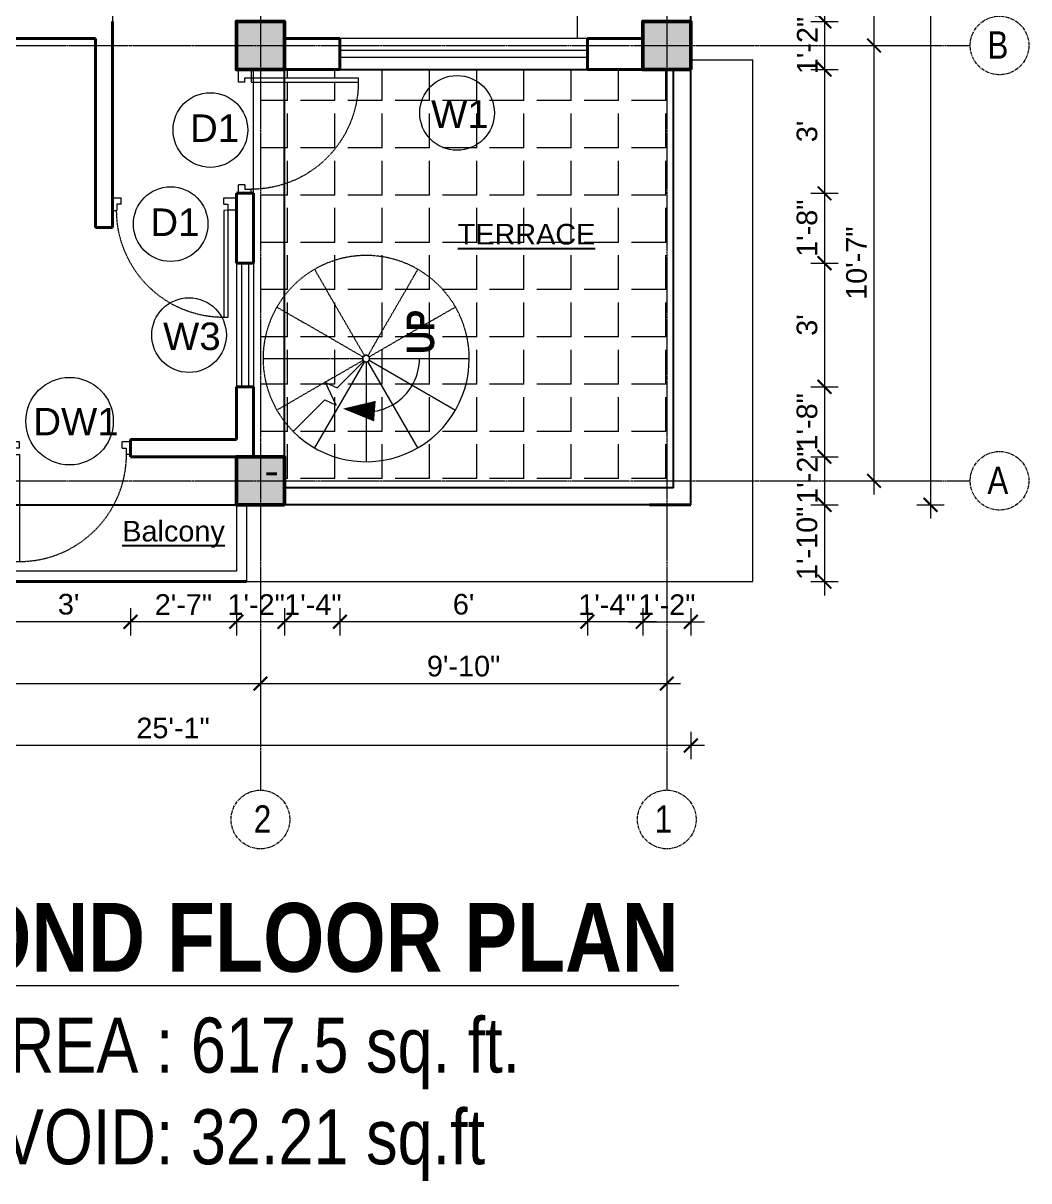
# Model space of a CAD drawing. Header units: inches. Extents: x 135267 to 147066, y -21506 to -19082.
# Drawn here: x 139563.3 to 139855.9, y -20005.5 to -19668.7 of the extents above; entities that cross this region are included whole.
import ezdxf

# ---------------------------------------------------------------- set-up
doc = ezdxf.new("R2010")
doc.units = ezdxf.units.IN
doc.header["$LTSCALE"] = 0.5
doc.header["$MEASUREMENT"] = 0
doc.header["$PDMODE"] = 66
doc.linetypes.add('CENTER', pattern=[2, 1.25, -0.25, 0.25, -0.25])
doc.linetypes.add('HIDDEN', pattern=[0.375, 0.25, -0.125])
for name, color, linetype, lineweight in [('Annotate-Lite.w', 177, 'Continuous', 9), ('Annotations-Bold.w', 177, 'Continuous', 13), ('C-COLUMN', 1, 'Continuous', 50), ('DIM 1-100', 4, 'Continuous', 13), ('Dim-100.w', 4, 'Continuous', 9), ('Door-Window.w', 4, 'Continuous', 15), ('F-FURNITURE', 30, 'Continuous', 13), ('HACTH', 253, 'Continuous', 9), ('PARAPET', 50, 'Continuous', 13), ('stair', 132, 'Continuous', 13), ('Staircase', 6, 'Continuous', 18), ('TEXT', 220, 'Continuous', 9), ('Text-100.w', 254, 'Continuous', 9), ('wall', 1, 'Continuous', 40), ('wall light', 6, 'Continuous', 25), ('window', 4, 'Continuous', 13)]:
    doc.layers.add(name, color=color, linetype=linetype, lineweight=lineweight)
doc.styles.add('ARAIL', font='ARIALN.TTF')
doc.styles.add('arial', font='arial.ttf')
doc.styles.add('arial.', font='arial.ttf')
doc.styles.add('gaurav', font='arial.ttf')
doc.styles.get("Standard").update_dxf_attribs({"font": 'arial.ttf'})
doc.dimstyles.new('1 by 96', dxfattribs={"dimtxt": 6, "dimasz": 4, "dimexe": 4, "dimexo": 4, "dimgap": 2, "dimtad": 1, "dimdec": 0, "dimzin": 0, "dimdsep": 46, "dimlunit": 4, "dimtxsty": 'Standard', "dimblk": 'ARCHTICK', "dimcen": 0, "dimdle": 4, "dimadec": 0, "dimazin": 0, "dimtfac": 1, "dimtdec": 0, "dimtix": 1, "dimtofl": 0, "dimtmove": 1, "dimatfit": 3, "dimldrblk": 'ARCHTICK', "dimfxl": 4, "dimfxlon": 1, "dimtolj": 1, "dimtzin": 0, "dimlwd": -1, "dimlwe": -1, "dimarcsym": 0})

# ---------------------------------------------------------------- blocks, each defined once
blk = doc.blocks.new('3-0')
at = {"ltscale": 3}
for p, q in [((11063.05, 10097.68), (11065.97, 10099.9)), ((11065.97, 10099.9), (11066.71, 10098.92)), ((11063.05, 10097.68), (11064.53, 10095.73)), ((11065.99, 10096.84), (11064.53, 10095.73)), ((11065.25, 10097.81), (11066.71, 10098.92)), ((11065.99, 10096.84), (11065.25, 10097.81)), ((11085.5, 10074.13), (11110.32, 10092.96)), ((11111.05, 10091.97), (11110.32, 10092.96)), ((11086.24, 10073.15), (11111.05, 10091.97)), ((11084.04, 10073.02), (11082.57, 10071.91)), ((11084.04, 10073.02), (11084.78, 10072.04)), ((11084.78, 10072.04), (11086.24, 10073.15)), ((11086.24, 10073.15), (11085.5, 10074.13)), ((11087.72, 10071.2), (11086.24, 10073.15)), ((11082.57, 10071.91), (11084.79, 10068.98)), ((11084.79, 10068.98), (11087.72, 10071.2))]:
    blk.add_line(p, q, dxfattribs=at)
at = {"layer": 'Door-Window.w', "color": 9, "linetype": 'HIDDEN', "lineweight": 18}
blk.add_arc((11085.5, 10074.13), 31.16, 37.1906, 127.1465, dxfattribs=at)
blk = doc.blocks.new('_ArchTick')
at = {"color": 0, "linetype": 'ByBlock', "const_width": 0.15}
blk.add_lwpolyline([(-0.5, -0.5), (0.5, 0.5)], dxfattribs=at)
blk = doc.blocks.new('*D697')
at = {"layer": 'Defpoints', "color": 0, "transparency": 16777216}
for p in [(139743.6, -19682.2), (139757.6, -19682.2), (139757.6, -19842.85)]:
    blk.add_point(p, dxfattribs=at)
at = {"layer": 'DIM 1-100', "color": 0, "transparency": 16777216}
for p, q in [((139743.6, -19838.85), (139743.6, -19846.85)), ((139757.6, -19838.85), (139757.6, -19846.85)), ((139739.6, -19842.85), (139761.6, -19842.85))]:
    blk.add_line(p, q, dxfattribs=at)
at = {"layer": 'DIM 1-100', "color": 0, "transparency": 16777216, "xscale": 4, "yscale": 4, "zscale": 4, "rotation": 180}
blk.add_blockref('_ArchTick', (139743.6, -19842.85), dxfattribs=at)
at = {"layer": 'DIM 1-100', "color": 0, "transparency": 16777216, "xscale": 4, "yscale": 4, "zscale": 4}
blk.add_blockref('_ArchTick', (139757.6, -19842.85), dxfattribs=at)
at = {"layer": 'DIM 1-100', "color": 0, "transparency": 16777216, "insert": (139750.6, -19837.89), "char_height": 6, "attachment_point": 5}
blk.add_mtext('\\A1;1\'-2"', dxfattribs=at)
blk = doc.blocks.new('*D698')
at = {"layer": 'Defpoints', "color": 0, "transparency": 16777216}
for p in [(139750.6, -19675.2), (139632.37, -19808.85), (139750.6, -19860.85)]:
    blk.add_point(p, dxfattribs=at)
at = {"layer": 'DIM 1-100', "color": 0, "transparency": 16777216}
for p, q in [((139632.37, -19856.85), (139632.37, -19864.85)), ((139750.6, -19856.85), (139750.6, -19864.85)), ((139628.37, -19860.85), (139754.6, -19860.85))]:
    blk.add_line(p, q, dxfattribs=at)
at = {"layer": 'DIM 1-100', "color": 0, "transparency": 16777216, "xscale": 4, "yscale": 4, "zscale": 4, "rotation": 180}
blk.add_blockref('_ArchTick', (139632.37, -19860.85), dxfattribs=at)
at = {"layer": 'DIM 1-100', "color": 0, "transparency": 16777216, "xscale": 4, "yscale": 4, "zscale": 4}
blk.add_blockref('_ArchTick', (139750.6, -19860.85), dxfattribs=at)
at = {"layer": 'DIM 1-100', "color": 0, "transparency": 16777216, "insert": (139691.49, -19855.79), "char_height": 6, "attachment_point": 5}
blk.add_mtext('\\A1;9\'-10"', dxfattribs=at)
blk = doc.blocks.new('*D699')
at = {"layer": 'Defpoints', "color": 0, "transparency": 16777216}
for p in [(139456.31, -19808.85), (139757.6, -19808.85), (139456.31, -19878.85)]:
    blk.add_point(p, dxfattribs=at)
at = {"layer": 'DIM 1-100', "color": 0, "transparency": 16777216}
for p, q in [((139456.31, -19874.85), (139456.31, -19882.85)), ((139757.6, -19874.85), (139757.6, -19882.85)), ((139761.6, -19878.85), (139452.31, -19878.85))]:
    blk.add_line(p, q, dxfattribs=at)
at = {"layer": 'DIM 1-100', "color": 0, "transparency": 16777216, "xscale": 4, "yscale": 4, "zscale": 4, "rotation": 180}
blk.add_blockref('_ArchTick', (139456.31, -19878.85), dxfattribs=at)
at = {"layer": 'DIM 1-100', "color": 0, "transparency": 16777216, "xscale": 4, "yscale": 4, "zscale": 4}
blk.add_blockref('_ArchTick', (139757.6, -19878.85), dxfattribs=at)
at = {"layer": 'DIM 1-100', "color": 0, "transparency": 16777216, "insert": (139606.96, -19873.79), "char_height": 6, "attachment_point": 5}
blk.add_mtext('\\A1;25\'-1"', dxfattribs=at)
blk = doc.blocks.new('*D791')
at = {"layer": 'Defpoints', "color": 0, "transparency": 16777216}
for p in [(139727.49, -19682.2), (139743.6, -19682.2), (139727.49, -19842.85)]:
    blk.add_point(p, dxfattribs=at)
at = {"layer": 'DIM 1-100', "color": 0, "transparency": 16777216}
for p, q in [((139727.49, -19838.85), (139727.49, -19846.85)), ((139743.6, -19838.85), (139743.6, -19846.85)), ((139747.6, -19842.85), (139723.49, -19842.85))]:
    blk.add_line(p, q, dxfattribs=at)
at = {"layer": 'DIM 1-100', "color": 0, "transparency": 16777216, "xscale": 4, "yscale": 4, "zscale": 4, "rotation": 180}
blk.add_blockref('_ArchTick', (139727.49, -19842.85), dxfattribs=at)
at = {"layer": 'DIM 1-100', "color": 0, "transparency": 16777216, "xscale": 4, "yscale": 4, "zscale": 4}
blk.add_blockref('_ArchTick', (139743.6, -19842.85), dxfattribs=at)
at = {"layer": 'DIM 1-100', "color": 0, "transparency": 16777216, "insert": (139733.2, -19837.84), "char_height": 6, "attachment_point": 5}
blk.add_mtext('\\A1;1\'-4"', dxfattribs=at)
blk = doc.blocks.new('*D792')
at = {"layer": 'Defpoints', "color": 0, "transparency": 16777216}
for p in [(139655.49, -19682.2), (139727.49, -19682.2), (139655.49, -19842.85)]:
    blk.add_point(p, dxfattribs=at)
at = {"layer": 'DIM 1-100', "color": 0, "transparency": 16777216}
for p, q in [((139655.49, -19838.85), (139655.49, -19846.85)), ((139727.49, -19838.85), (139727.49, -19846.85)), ((139731.49, -19842.85), (139651.49, -19842.85))]:
    blk.add_line(p, q, dxfattribs=at)
at = {"layer": 'DIM 1-100', "color": 0, "transparency": 16777216, "xscale": 4, "yscale": 4, "zscale": 4, "rotation": 180}
blk.add_blockref('_ArchTick', (139655.49, -19842.85), dxfattribs=at)
at = {"layer": 'DIM 1-100', "color": 0, "transparency": 16777216, "xscale": 4, "yscale": 4, "zscale": 4}
blk.add_blockref('_ArchTick', (139727.49, -19842.85), dxfattribs=at)
at = {"layer": 'DIM 1-100', "color": 0, "transparency": 16777216, "insert": (139691.49, -19837.79), "char_height": 6, "attachment_point": 5}
blk.add_mtext("\\A1;6'", dxfattribs=at)
blk = doc.blocks.new('*D793')
at = {"layer": 'Defpoints', "color": 0, "transparency": 16777216}
for p in [(139639.37, -19682.2), (139655.49, -19682.2), (139639.37, -19842.85)]:
    blk.add_point(p, dxfattribs=at)
at = {"layer": 'DIM 1-100', "color": 0, "transparency": 16777216}
for p, q in [((139639.37, -19838.85), (139639.37, -19846.85)), ((139655.49, -19838.85), (139655.49, -19846.85)), ((139659.49, -19842.85), (139635.37, -19842.85))]:
    blk.add_line(p, q, dxfattribs=at)
at = {"layer": 'DIM 1-100', "color": 0, "transparency": 16777216, "xscale": 4, "yscale": 4, "zscale": 4, "rotation": 180}
blk.add_blockref('_ArchTick', (139639.37, -19842.85), dxfattribs=at)
at = {"layer": 'DIM 1-100', "color": 0, "transparency": 16777216, "xscale": 4, "yscale": 4, "zscale": 4}
blk.add_blockref('_ArchTick', (139655.49, -19842.85), dxfattribs=at)
at = {"layer": 'DIM 1-100', "color": 0, "transparency": 16777216, "insert": (139647.64, -19837.84), "char_height": 6, "attachment_point": 5}
blk.add_mtext('\\A1;1\'-4"', dxfattribs=at)
blk = doc.blocks.new('*D794')
at = {"layer": 'Defpoints', "color": 0, "transparency": 16777216}
for p in [(139639.37, -19682.2), (139625.37, -19808.85), (139625.37, -19842.85)]:
    blk.add_point(p, dxfattribs=at)
at = {"layer": 'DIM 1-100', "color": 0, "transparency": 16777216}
for p, q in [((139625.37, -19838.85), (139625.37, -19846.85)), ((139639.37, -19838.85), (139639.37, -19846.85)), ((139643.37, -19842.85), (139621.37, -19842.85))]:
    blk.add_line(p, q, dxfattribs=at)
at = {"layer": 'DIM 1-100', "color": 0, "transparency": 16777216, "xscale": 4, "yscale": 4, "zscale": 4, "rotation": 180}
blk.add_blockref('_ArchTick', (139625.37, -19842.85), dxfattribs=at)
at = {"layer": 'DIM 1-100', "color": 0, "transparency": 16777216, "xscale": 4, "yscale": 4, "zscale": 4}
blk.add_blockref('_ArchTick', (139639.37, -19842.85), dxfattribs=at)
at = {"layer": 'DIM 1-100', "color": 0, "transparency": 16777216, "insert": (139631.14, -19837.84), "char_height": 6, "attachment_point": 5}
blk.add_mtext('\\A1;1\'-2"', dxfattribs=at)
blk = doc.blocks.new('*D795')
at = {"layer": 'Defpoints', "color": 0, "transparency": 16777216}
for p in [(139594.57, -19789.85), (139625.37, -19808.85), (139594.57, -19842.85)]:
    blk.add_point(p, dxfattribs=at)
at = {"layer": 'DIM 1-100', "color": 0, "transparency": 16777216}
for p, q in [((139594.57, -19838.85), (139594.57, -19846.85)), ((139625.37, -19838.85), (139625.37, -19846.85)), ((139629.37, -19842.85), (139590.57, -19842.85))]:
    blk.add_line(p, q, dxfattribs=at)
at = {"layer": 'DIM 1-100', "color": 0, "transparency": 16777216, "xscale": 4, "yscale": 4, "zscale": 4, "rotation": 180}
blk.add_blockref('_ArchTick', (139594.57, -19842.85), dxfattribs=at)
at = {"layer": 'DIM 1-100', "color": 0, "transparency": 16777216, "xscale": 4, "yscale": 4, "zscale": 4}
blk.add_blockref('_ArchTick', (139625.37, -19842.85), dxfattribs=at)
at = {"layer": 'DIM 1-100', "color": 0, "transparency": 16777216, "insert": (139609.97, -19837.84), "char_height": 6, "attachment_point": 5}
blk.add_mtext('\\A1;2\'-7"', dxfattribs=at)
blk = doc.blocks.new('*D796')
at = {"layer": 'Defpoints', "color": 0, "transparency": 16777216}
for p in [(139558.57, -19789.85), (139594.57, -19789.85), (139558.57, -19842.85)]:
    blk.add_point(p, dxfattribs=at)
at = {"layer": 'DIM 1-100', "color": 0, "transparency": 16777216}
for p, q in [((139558.57, -19838.85), (139558.57, -19846.85)), ((139594.57, -19838.85), (139594.57, -19846.85)), ((139598.57, -19842.85), (139554.57, -19842.85))]:
    blk.add_line(p, q, dxfattribs=at)
at = {"layer": 'DIM 1-100', "color": 0, "transparency": 16777216, "xscale": 4, "yscale": 4, "zscale": 4, "rotation": 180}
blk.add_blockref('_ArchTick', (139558.57, -19842.85), dxfattribs=at)
at = {"layer": 'DIM 1-100', "color": 0, "transparency": 16777216, "xscale": 4, "yscale": 4, "zscale": 4}
blk.add_blockref('_ArchTick', (139594.57, -19842.85), dxfattribs=at)
at = {"layer": 'DIM 1-100', "color": 0, "transparency": 16777216, "insert": (139576.57, -19837.79), "char_height": 6, "attachment_point": 5}
blk.add_mtext("\\A1;3'", dxfattribs=at)
blk = doc.blocks.new('*D799')
at = {"layer": 'Defpoints', "color": 0, "transparency": 16777216}
for p in [(139463.31, -19808.85), (139632.37, -19808.85), (139632.37, -19860.85)]:
    blk.add_point(p, dxfattribs=at)
at = {"layer": 'DIM 1-100', "color": 0, "transparency": 16777216}
for p, q in [((139463.31, -19856.85), (139463.31, -19864.85)), ((139632.37, -19856.85), (139632.37, -19864.85)), ((139459.31, -19860.85), (139636.37, -19860.85))]:
    blk.add_line(p, q, dxfattribs=at)
at = {"layer": 'DIM 1-100', "color": 0, "transparency": 16777216, "xscale": 4, "yscale": 4, "zscale": 4, "rotation": 180}
blk.add_blockref('_ArchTick', (139463.31, -19860.85), dxfattribs=at)
at = {"layer": 'DIM 1-100', "color": 0, "transparency": 16777216, "xscale": 4, "yscale": 4, "zscale": 4}
blk.add_blockref('_ArchTick', (139632.37, -19860.85), dxfattribs=at)
at = {"layer": 'DIM 1-100', "color": 0, "transparency": 16777216, "insert": (139547.84, -19855.84), "char_height": 6, "attachment_point": 5}
blk.add_mtext('\\A1;14\'-1"', dxfattribs=at)
blk = doc.blocks.new('*D803')
at = {"layer": 'Defpoints', "color": 0, "transparency": 16777216}
for p in [(139757.6, -19649.95), (139757.6, -19668.2), (139796.48, -19668.2)]:
    blk.add_point(p, dxfattribs=at)
at = {"layer": 'DIM 1-100', "color": 0, "transparency": 16777216}
for p, q in [((139796.48, -19645.95), (139796.48, -19672.2)), ((139792.48, -19649.95), (139800.48, -19649.95)), ((139792.48, -19668.2), (139800.48, -19668.2))]:
    blk.add_line(p, q, dxfattribs=at)
at = {"layer": 'DIM 1-100', "color": 0, "transparency": 16777216, "xscale": 4, "yscale": 4, "zscale": 4}
for p, rotation in [((139796.48, -19649.95), 90), ((139796.48, -19668.2), 270)]:
    blk.add_blockref('_ArchTick', p, dxfattribs=dict(at, rotation=rotation))
at = {"layer": 'DIM 1-100', "color": 0, "transparency": 16777216, "insert": (139791.42, -19659.08), "char_height": 6, "attachment_point": 5, "rotation": 90}
blk.add_mtext('\\A1;1\'-6"', dxfattribs=at)
blk = doc.blocks.new('*D804')
at = {"layer": 'Defpoints', "color": 0, "transparency": 16777216}
for p in [(139757.6, -19668.2), (139757.6, -19682.2), (139796.48, -19682.2)]:
    blk.add_point(p, dxfattribs=at)
at = {"layer": 'DIM 1-100', "color": 0, "transparency": 16777216}
for p, q in [((139796.48, -19664.2), (139796.48, -19686.2)), ((139792.48, -19668.2), (139800.48, -19668.2)), ((139792.48, -19682.2), (139800.48, -19682.2))]:
    blk.add_line(p, q, dxfattribs=at)
at = {"layer": 'DIM 1-100', "color": 0, "transparency": 16777216, "xscale": 4, "yscale": 4, "zscale": 4}
for p, rotation in [((139796.48, -19668.2), 90), ((139796.48, -19682.2), 270)]:
    blk.add_blockref('_ArchTick', p, dxfattribs=dict(at, rotation=rotation))
at = {"layer": 'DIM 1-100', "color": 0, "transparency": 16777216, "insert": (139791.47, -19675.2), "char_height": 6, "attachment_point": 5, "rotation": 90}
blk.add_mtext('\\A1;1\'-2"', dxfattribs=at)
blk = doc.blocks.new('*D805')
at = {"layer": 'Defpoints', "color": 0, "transparency": 16777216}
for p in [(139757.6, -19682.2), (139630.37, -19718.2), (139796.48, -19718.2)]:
    blk.add_point(p, dxfattribs=at)
at = {"layer": 'DIM 1-100', "color": 0, "transparency": 16777216}
for p, q in [((139796.48, -19678.2), (139796.48, -19722.2)), ((139792.48, -19682.2), (139800.48, -19682.2)), ((139792.48, -19718.2), (139800.48, -19718.2))]:
    blk.add_line(p, q, dxfattribs=at)
at = {"layer": 'DIM 1-100', "color": 0, "transparency": 16777216, "xscale": 4, "yscale": 4, "zscale": 4}
for p, rotation in [((139796.48, -19682.2), 90), ((139796.48, -19718.2), 270)]:
    blk.add_blockref('_ArchTick', p, dxfattribs=dict(at, rotation=rotation))
at = {"layer": 'DIM 1-100', "color": 0, "transparency": 16777216, "insert": (139791.42, -19700.2), "char_height": 6, "attachment_point": 5, "rotation": 90}
blk.add_mtext("\\A1;3'", dxfattribs=at)
blk = doc.blocks.new('*D806')
at = {"layer": 'Defpoints', "color": 0, "transparency": 16777216}
for p in [(139630.37, -19718.2), (139630.37, -19738.53), (139796.48, -19738.53)]:
    blk.add_point(p, dxfattribs=at)
at = {"layer": 'DIM 1-100', "color": 0, "transparency": 16777216}
for p, q in [((139796.48, -19714.2), (139796.48, -19742.53)), ((139792.48, -19718.2), (139800.48, -19718.2)), ((139792.48, -19738.53), (139800.48, -19738.53))]:
    blk.add_line(p, q, dxfattribs=at)
at = {"layer": 'DIM 1-100', "color": 0, "transparency": 16777216, "xscale": 4, "yscale": 4, "zscale": 4}
for p, rotation in [((139796.48, -19718.2), 90), ((139796.48, -19738.53), 270)]:
    blk.add_blockref('_ArchTick', p, dxfattribs=dict(at, rotation=rotation))
at = {"layer": 'DIM 1-100', "color": 0, "transparency": 16777216, "insert": (139791.42, -19728.37), "char_height": 6, "attachment_point": 5, "rotation": 90}
blk.add_mtext('\\A1;1\'-8"', dxfattribs=at)
blk = doc.blocks.new('*D814')
at = {"layer": 'Defpoints', "color": 0, "transparency": 16777216}
for p in [(139630.37, -19738.53), (139630.37, -19774.53), (139796.48, -19774.53)]:
    blk.add_point(p, dxfattribs=at)
at = {"layer": 'DIM 1-100', "color": 0, "transparency": 16777216}
for p, q in [((139796.48, -19734.53), (139796.48, -19778.53)), ((139792.48, -19738.53), (139800.48, -19738.53)), ((139792.48, -19774.53), (139800.48, -19774.53))]:
    blk.add_line(p, q, dxfattribs=at)
at = {"layer": 'DIM 1-100', "color": 0, "transparency": 16777216, "xscale": 4, "yscale": 4, "zscale": 4}
for p, rotation in [((139796.48, -19738.53), 90), ((139796.48, -19774.53), 270)]:
    blk.add_blockref('_ArchTick', p, dxfattribs=dict(at, rotation=rotation))
at = {"layer": 'DIM 1-100', "color": 0, "transparency": 16777216, "insert": (139791.42, -19756.53), "char_height": 6, "attachment_point": 5, "rotation": 90}
blk.add_mtext("\\A1;3'", dxfattribs=at)
blk = doc.blocks.new('*D815')
at = {"layer": 'Defpoints', "color": 0, "transparency": 16777216}
for p in [(139630.37, -19774.53), (139630.37, -19794.85), (139796.48, -19794.85)]:
    blk.add_point(p, dxfattribs=at)
at = {"layer": 'DIM 1-100', "color": 0, "transparency": 16777216}
for p, q in [((139796.48, -19770.53), (139796.48, -19798.85)), ((139792.48, -19774.53), (139800.48, -19774.53)), ((139792.48, -19794.85), (139800.48, -19794.85))]:
    blk.add_line(p, q, dxfattribs=at)
at = {"layer": 'DIM 1-100', "color": 0, "transparency": 16777216, "xscale": 4, "yscale": 4, "zscale": 4}
for p, rotation in [((139796.48, -19774.53), 90), ((139796.48, -19794.85), 270)]:
    blk.add_blockref('_ArchTick', p, dxfattribs=dict(at, rotation=rotation))
at = {"layer": 'DIM 1-100', "color": 0, "transparency": 16777216, "insert": (139791.42, -19784.69), "char_height": 6, "attachment_point": 5, "rotation": 90}
blk.add_mtext('\\A1;1\'-8"', dxfattribs=at)
blk = doc.blocks.new('*D816')
at = {"layer": 'Defpoints', "color": 0, "transparency": 16777216}
for p in [(139630.37, -19794.85), (139639.37, -19808.85), (139796.48, -19808.85)]:
    blk.add_point(p, dxfattribs=at)
at = {"layer": 'DIM 1-100', "color": 0, "transparency": 16777216}
for p, q in [((139796.48, -19790.85), (139796.48, -19812.85)), ((139792.48, -19794.85), (139800.48, -19794.85)), ((139792.48, -19808.85), (139800.48, -19808.85))]:
    blk.add_line(p, q, dxfattribs=at)
at = {"layer": 'DIM 1-100', "color": 0, "transparency": 16777216, "xscale": 4, "yscale": 4, "zscale": 4}
for p, rotation in [((139796.48, -19794.85), 90), ((139796.48, -19808.85), 270)]:
    blk.add_blockref('_ArchTick', p, dxfattribs=dict(at, rotation=rotation))
at = {"layer": 'DIM 1-100', "color": 0, "transparency": 16777216, "insert": (139791.47, -19800.2), "char_height": 6, "attachment_point": 5, "rotation": 90}
blk.add_mtext('\\A1;1\'-2"', dxfattribs=at)
blk = doc.blocks.new('*D817')
at = {"layer": 'Defpoints', "color": 0, "transparency": 16777216}
for p in [(139639.37, -19808.85), (139628.37, -19831.18), (139796.48, -19831.18)]:
    blk.add_point(p, dxfattribs=at)
at = {"layer": 'DIM 1-100', "color": 0, "transparency": 16777216}
for p, q in [((139796.48, -19804.85), (139796.48, -19835.18)), ((139792.48, -19808.85), (139800.48, -19808.85)), ((139792.48, -19831.18), (139800.48, -19831.18))]:
    blk.add_line(p, q, dxfattribs=at)
at = {"layer": 'DIM 1-100', "color": 0, "transparency": 16777216, "xscale": 4, "yscale": 4, "zscale": 4}
for p, rotation in [((139796.48, -19808.85), 90), ((139796.48, -19831.18), 270)]:
    blk.add_blockref('_ArchTick', p, dxfattribs=dict(at, rotation=rotation))
at = {"layer": 'DIM 1-100', "color": 0, "transparency": 16777216, "insert": (139791.42, -19820.02), "char_height": 6, "attachment_point": 5, "rotation": 90}
blk.add_mtext('\\A1;1\'-10"', dxfattribs=at)
blk = doc.blocks.new('*D807')
at = {"layer": 'Defpoints', "color": 0, "transparency": 16777216}
for p in [(139757.6, -19557.7), (139757.6, -19675.2), (139810.89, -19675.2)]:
    blk.add_point(p, dxfattribs=at)
at = {"layer": 'DIM 1-100', "color": 0, "transparency": 16777216}
for p, q in [((139810.89, -19553.7), (139810.89, -19679.2)), ((139806.89, -19557.7), (139814.89, -19557.7)), ((139806.89, -19675.2), (139814.89, -19675.2))]:
    blk.add_line(p, q, dxfattribs=at)
at = {"layer": 'DIM 1-100', "color": 0, "transparency": 16777216, "xscale": 4, "yscale": 4, "zscale": 4}
for p, rotation in [((139810.89, -19557.7), 90), ((139810.89, -19675.2), 270)]:
    blk.add_blockref('_ArchTick', p, dxfattribs=dict(at, rotation=rotation))
at = {"layer": 'DIM 1-100', "color": 0, "transparency": 16777216, "insert": (139805.82, -19616.45), "char_height": 6, "attachment_point": 5, "rotation": 90}
blk.add_mtext('\\A1;9\'-10"', dxfattribs=at)
blk = doc.blocks.new('*D808')
at = {"layer": 'Defpoints', "color": 0, "transparency": 16777216}
for p in [(139757.6, -19675.2), (139639.37, -19801.85), (139810.89, -19801.85)]:
    blk.add_point(p, dxfattribs=at)
at = {"layer": 'DIM 1-100', "color": 0, "transparency": 16777216}
for p, q in [((139810.89, -19671.2), (139810.89, -19805.85)), ((139806.89, -19675.2), (139814.89, -19675.2)), ((139806.89, -19801.85), (139814.89, -19801.85))]:
    blk.add_line(p, q, dxfattribs=at)
at = {"layer": 'DIM 1-100', "color": 0, "transparency": 16777216, "xscale": 4, "yscale": 4, "zscale": 4}
for p, rotation in [((139810.89, -19675.2), 90), ((139810.89, -19801.85), 270)]:
    blk.add_blockref('_ArchTick', p, dxfattribs=dict(at, rotation=rotation))
at = {"layer": 'DIM 1-100', "color": 0, "transparency": 16777216, "insert": (139805.82, -19738.53), "char_height": 6, "attachment_point": 5, "rotation": 90}
blk.add_mtext('\\A1;10\'-7"', dxfattribs=at)
blk = doc.blocks.new('*D700')
at = {"layer": 'Defpoints', "color": 0, "transparency": 16777216}
for p in [(139757.6, -19416.75), (139639.37, -19808.85), (139827.32, -19808.85)]:
    blk.add_point(p, dxfattribs=at)
at = {"layer": 'DIM 1-100', "color": 0, "transparency": 16777216}
for p, q in [((139827.32, -19412.75), (139827.32, -19812.85)), ((139823.32, -19416.75), (139831.32, -19416.75)), ((139823.32, -19808.85), (139831.32, -19808.85))]:
    blk.add_line(p, q, dxfattribs=at)
at = {"layer": 'DIM 1-100', "color": 0, "transparency": 16777216, "xscale": 4, "yscale": 4, "zscale": 4}
for p, rotation in [((139827.32, -19416.75), 90), ((139827.32, -19808.85), 270)]:
    blk.add_blockref('_ArchTick', p, dxfattribs=dict(at, rotation=rotation))
at = {"layer": 'DIM 1-100', "color": 0, "transparency": 16777216, "insert": (139822.26, -19612.8), "char_height": 6, "attachment_point": 5, "rotation": 90}
blk.add_mtext('\\A1;32\'-8"', dxfattribs=at)

msp = doc.modelspace()

# ---------------------------------------------------------------- hatches: boundary and pattern name
at = {"layer": 'C-COLUMN'}
h = msp.add_hatch(color=256, dxfattribs=at)
h.dxf.hatch_style = 1
h.paths.add_polyline_path([(139625.37, -19668.2), (139625.37, -19682.2), (139639.37, -19682.2), (139639.37, -19668.2)])
h = msp.add_hatch(color=256, dxfattribs=at)
h.dxf.hatch_style = 1
h.paths.add_polyline_path([(139743.6, -19668.2), (139743.6, -19682.2), (139757.6, -19682.2), (139757.6, -19668.2)])
h = msp.add_hatch(color=256, dxfattribs=at)
h.dxf.hatch_style = 1
h.paths.add_polyline_path([(139625.37, -19794.85), (139625.37, -19808.85), (139639.37, -19808.85), (139639.37, -19794.85)])
at = {"layer": 'HACTH'}
h = msp.add_hatch(dxfattribs=at)
h.set_pattern_fill('ANGLE', color=256, scale=50, angle=90)
h.set_pattern_definition([(90, (120032.792, -165207.48), (-13.75, 8e-16), [10, -3.75]), (180, (120032.792, -165207.48), (-2e-15, -13.75), [10, -3.75])])
h.paths.add_polyline_path([(139632.37, -19794.85), (139639.37, -19794.85), (139639.37, -19801.85), (139750.6, -19801.85), (139750.6, -19682.2), (139743.6, -19682.2), (139727.49, -19682.2), (139655.49, -19682.2), (139639.37, -19682.2), (139632.37, -19682.2), (139632.37, -19684.65), (139660.82, -19684.65), (139660.84, -19685.88, -0.389136), (139632.37, -19716.92)])
h.paths.add_polyline_path([(139660.84, -19685.88), (139632.37, -19685.88), (139632.37, -19716.92, 0.389136)], flags=17)
h.paths.add_polyline_path([(139688.39, -19735.87), (139731.44, -19735.87), (139731.44, -19723.5), (139688.39, -19723.5)], flags=24)

# ---------------------------------------------------------------- linework, layer by layer
at = {"layer": 'Annotate-Lite.w', "ltscale": 0.005}
for centre, radius in [((139689.58, -19694.81), 10.86), ((139617.81, -19699.79), 10.86), ((139606.26, -19727.17), 10.86), ((139611.6, -19759.46), 10.86), ((139576.85, -19784.5), 12.73)]:
    msp.add_circle(centre, radius, dxfattribs=at)
at = {"layer": 'Annotations-Bold.w', "linetype": 'CENTER', "ltscale": 0.3}
for p, q in [((139632.37, -19331.63), (139632.37, -19891.85)), ((139750.6, -19331.63), (139750.6, -19891.85)), ((139392.12, -19675.2), (139838.88, -19675.2)), ((139392.12, -19801.85), (139838.88, -19801.85))]:
    msp.add_line(p, q, dxfattribs=at)
at = {"layer": 'Annotations-Bold.w', "linetype": 'CENTER', "ltscale": 1.5}
for centre in [(139847.41, -19675.2), (139847.41, -19801.85), (139632.37, -19900.38), (139750.6, -19900.38)]:
    msp.add_circle(centre, 8.53, dxfattribs=at)
at = {"layer": 'C-COLUMN'}
for points in [[(139639.37, -19682.2), (139639.37, -19668.2), (139625.37, -19668.2), (139625.37, -19682.2)], [(139757.6, -19682.2), (139757.6, -19668.2), (139743.6, -19668.2), (139743.6, -19682.2)], [(139639.37, -19808.85), (139639.37, -19794.85), (139625.37, -19794.85), (139625.37, -19808.85)]]:
    msp.add_lwpolyline(points, close=True, dxfattribs=at)
at = {"layer": 'Defpoints'}
msp.add_lwpolyline([(139757.6, -19682.2), (139757.6, -19416.75), (139514.84, -19407.17), (139501.4, -19496.16), (139493.17, -19550.7), (139454.19, -19808.85), (139639.37, -19808.85), (139639.37, -19682.2), (139757.6, -19682.2)], dxfattribs=at)
at = {"layer": 'DIM 1-100', "linetype": 'Continuous', "ltscale": 0.005}
msp.add_lwpolyline([(139641.92, -19787.51), (139651.12, -19778.31), (139654.44, -19779.85), (139651.35, -19773.23), (139654.66, -19774.77), (139662.43, -19767)], dxfattribs=at)
at = {"layer": 'Dim-100.w', "linetype": 'Continuous', "ltscale": 0.005}
msp.add_arc((139663.14, -19766.29), 1, 225, 210, dxfattribs=at)
at = {"layer": 'F-FURNITURE'}
msp.add_line((139724.6, -19673.2), (139724.6, -19564.7), dxfattribs=at)
at = {"layer": 'HACTH'}
msp.add_line((139630.37, -19718.2), (139630.37, -19682.2), dxfattribs=at)
at = {"layer": 'PARAPET', "ltscale": 100}
for p, q in [((139757.6, -19679.38), (139775.6, -19679.38)), ((139775.6, -19831.18), (139775.6, -19679.38)), ((139625.37, -19808.85), (139625.37, -19828.18)), ((139628.37, -19808.85), (139628.37, -19831.18)), ((139625.37, -19828.18), (139558.57, -19828.18)), ((139628.37, -19831.18), (139555.57, -19831.18)), ((139628.37, -19831.18), (139775.6, -19831.18))]:
    msp.add_line(p, q, dxfattribs=at)
at = {"layer": 'stair', "linetype": 'ByBlock'}
msp.add_line((139589.37, -19564.7), (139589.37, -19673.2), dxfattribs=at)
at = {"layer": 'Staircase', "linetype": 'Continuous', "ltscale": 0.005}
for p, q in [((139664, -19766.79), (139689.12, -19781.29)), ((139664.14, -19766.29), (139693.14, -19766.29)), ((139662.64, -19767.16), (139648.14, -19792.27)), ((139663.14, -19767.29), (139663.14, -19796.29)), ((139678.14, -19792.27), (139663.64, -19767.16))]:
    msp.add_line(p, q, dxfattribs=at)
msp.add_lwpolyline([(139665.68, -19781.58, 6, 0, 0), (139656.35, -19780.86, 0, 0, 0)], format="xyseb", dxfattribs=at)
msp.add_circle((139663.14, -19766.29), 1, dxfattribs=at)
for radius, start in [(30, 225), (15.5, 251.7269)]:
    msp.add_arc((139663.14, -19766.29), radius, start, 0, dxfattribs=at)
at = {"layer": 'wall'}
for p, q in [((139589.37, -19668.2), (139589.37, -19673.2)), ((139584.37, -19673.2), (139484.53, -19673.2)), ((139584.37, -19673.2), (139584.37, -19728.13)), ((139589.37, -19673.2), (139589.37, -19728.13)), ((139639.37, -19673.2), (139655.49, -19673.2)), ((139655.49, -19682.2), (139655.49, -19673.2)), ((139727.49, -19673.2), (139743.6, -19673.2)), ((139727.49, -19682.2), (139727.49, -19673.2)), ((139639.37, -19682.2), (139655.49, -19682.2)), ((139727.49, -19682.2), (139743.6, -19682.2)), ((139625.37, -19718.2), (139625.37, -19738.53)), ((139625.37, -19718.2), (139630.37, -19718.2)), ((139630.37, -19718.2), (139630.37, -19738.53)), ((139589.37, -19728.13), (139584.37, -19728.13)), ((139630.37, -19738.53), (139625.37, -19738.53)), ((139625.37, -19774.53), (139625.37, -19789.85)), ((139630.37, -19774.53), (139625.37, -19774.53)), ((139630.37, -19774.53), (139630.37, -19794.85)), ((139625.37, -19789.85), (139594.57, -19789.85)), ((139594.57, -19789.85), (139594.57, -19794.85)), ((139625.37, -19794.85), (139594.57, -19794.85)), ((139637.13, -19799.85), (139634.13, -19799.85)), ((139745.6, -19808.85), (139757.6, -19808.85)), ((139628.37, -19831.18), (139558.57, -19831.18))]:
    msp.add_line(p, q, dxfattribs=at)
at = {"layer": 'wall light'}
for p, q in [((139757.6, -19808.85), (139757.6, -19675.2)), ((139752.6, -19803.85), (139752.6, -19682.2)), ((139752.6, -19803.85), (139639.37, -19803.85)), ((139757.6, -19808.85), (139639.37, -19808.85))]:
    msp.add_line(p, q, dxfattribs=at)
at = {"layer": 'wall light', "linetype": 'HIDDEN', "lineweight": 9}
for p, q in [((139662.64, -19765.43), (139648.14, -19740.31)), ((139678.14, -19740.31), (139663.64, -19765.43)), ((139637.16, -19751.29), (139662.27, -19765.79)), ((139689.12, -19751.29), (139664, -19765.79)), ((139633.14, -19766.29), (139662.14, -19766.29)), ((139662.27, -19766.79), (139637.16, -19781.29))]:
    msp.add_line(p, q, dxfattribs=at)
msp.add_arc((139663.14, -19766.29), 30, 0, 225, dxfattribs=at)
at = {"layer": 'window'}
for p, q in [((139727.49, -19673.2), (139655.49, -19673.2)), ((139655.49, -19676.58), (139727.49, -19676.58)), ((139655.49, -19678.58), (139727.49, -19678.58)), ((139655.49, -19682.2), (139727.49, -19682.2)), ((139625.37, -19738.53), (139625.37, -19774.53)), ((139626.87, -19738.53), (139626.87, -19774.53)), ((139628.87, -19738.53), (139628.87, -19774.53)), ((139630.37, -19738.53), (139630.37, -19774.53))]:
    msp.add_line(p, q, dxfattribs=at)

# ---------------------------------------------------------------- block references
at = {"layer": 'Door-Window.w', "linetype": 'ByBlock', "yscale": 0.9997912369827213, "zscale": 0.9997912369827213}
for p, xscale, rotation in [((124712.28, -18361.64), -0.9997912369827213, 217.1905952115098), ((140945.93, -4805.75), -0.9997912369827213, 127.1905952115098), ((138238.01, -4876.76), 0.9997912369827213, 232.8094047884902)]:
    msp.add_blockref('3-0', p, dxfattribs=dict(at, xscale=xscale, rotation=rotation))

# ---------------------------------------------------------------- texts
at = {"layer": 'Annotate-Lite.w', "ltscale": 0.005, "char_height": 8, "attachment_point": 1, "style": 'gaurav'}
for s, insert in [('W1', (139682.03, -19691.16)), ('D1', (139611.9, -19695.24)), ('D1', (139600.35, -19722.61)), ('W3', (139604.05, -19755.81)), ('DW1', (139566.3, -19780.63))]:
    msp.add_mtext_dynamic_manual_height_columns(s, width=8, gutter_width=100, heights=[0], dxfattribs=dict(at, insert=insert))
at = {"layer": 'Annotations-Bold.w', "linetype": 'CENTER', "ltscale": 1.5, "char_height": 8, "attachment_point": 1, "style": 'ARAIL'}
for s, insert in [('B', (139843.87, -19671.07)), ('A', (139843.87, -19797.72)), ('2', (139630.43, -19896.25)), ('1', (139747.07, -19896.25))]:
    msp.add_mtext_dynamic_manual_height_columns(s, width=6.5393, gutter_width=100, heights=[0], dxfattribs=dict(at, insert=insert))
at = {"layer": 'TEXT', "lineweight": -2, "char_height": 6, "width": 127.5059, "attachment_point": 5, "style": 'arial.'}
for s, insert in [('{\\LTERRACE}', (139709.79, -19730.14)), ('{\\LBalcony}', (139607.1, -19817.4))]:
    msp.add_mtext(s, dxfattribs=dict(at, insert=insert))
at = {"layer": 'Text-100.w', "insert": (139683.04, -19758.52), "char_height": 8, "attachment_point": 8, "rotation": 90, "style": 'arial'}
msp.add_mtext_dynamic_manual_height_columns('{\\fArial Narrow|b1|i0|c0|p34;UP}', width=92.146, gutter_width=0.318, heights=[0], dxfattribs=at)
at = {"layer": 'Text-100.w', "insert": (139627.45, -19924.67), "char_height": 20, "width": 569.1024, "attachment_point": 2, "style": 'arial'}
msp.add_mtext('\\A1;{\\fArial Narrow|b1|i0|c0|p34;\\LSECOND FLOOR PLAN\\P\\fArial Narrow|b0|i0|c0|p34;\\H0.8x;\\lAREA : 617.5 sq. ft.\\PVOID: 32.21 sq.ft}', dxfattribs=at)

# ---------------------------------------------------------------- dimensions: what is measured, and where the dimension line sits
at = {"layer": 'DIM 1-100'}
for base, p1, p2, angle, picture, middle in [((139827.32, -19808.85), (139757.6, -19416.75), (139639.37, -19808.85), 90, '*D700', (139822.26, -19612.8)), ((139810.88623637, -19675.20276262), (139757.60498637, -19557.70276262), (139757.60498637, -19675.20276262), 90, '*D807', (139805.82279844, -19616.45276262)), ((139810.89, -19801.85), (139757.6, -19675.2), (139639.37, -19801.85), 90, '*D808', (139805.82, -19738.53)), ((139750.6, -19860.85), (139632.37, -19808.85), (139750.6, -19675.2), 180, '*D698', (139691.49, -19855.79)), ((139796.48, -19718.2), (139757.6, -19682.2), (139630.37, -19718.2), 90, '*D805', (139791.42, -19700.2)), ((139655.49, -19842.85), (139727.49, -19682.2), (139655.49, -19682.2), 180, '*D792', (139691.49, -19837.79)), ((139796.48, -19738.53), (139630.37, -19718.2), (139630.37, -19738.53), 90, '*D806', (139791.42, -19728.37)), ((139796.48, -19774.53), (139630.37, -19738.53), (139630.37, -19774.53), 90, '*D814', (139791.42, -19756.53)), ((139796.48, -19794.85), (139630.37, -19774.53), (139630.37, -19794.85), 90, '*D815', (139791.42, -19784.69)), ((139558.57, -19842.85), (139594.57, -19789.85), (139558.57, -19789.85), 180, '*D796', (139576.57, -19837.79)), ((139594.57, -19842.85), (139625.37, -19808.85), (139594.57, -19789.85), 180, '*D795', (139609.97, -19837.84)), ((139456.31, -19878.85), (139757.6, -19808.85), (139456.31, -19808.85), 180, '*D699', (139606.96, -19873.79)), ((139632.37, -19860.85), (139463.31, -19808.85), (139632.37, -19808.85), 180, '*D799', (139547.84, -19855.84))]:
    dim = msp.add_linear_dim(base=base, p1=p1, p2=p2, angle=angle, dimstyle='1 by 96', dxfattribs=at)
    dim.commit()
    dim.dimension.update_dxf_attribs({"geometry": picture, "text_midpoint": middle})
for base, p1, p2, angle, picture, middle in [((139796.48, -19668.2), (139757.6, -19649.95), (139757.6, -19668.2), 90, '*D803', (139796.48, -19659.08)), ((139796.48, -19682.2), (139757.6, -19668.2), (139757.6, -19682.2), 90, '*D804', (139796.48, -19675.2)), ((139625.37, -19842.85), (139639.37, -19682.2), (139625.37, -19808.85), 180, '*D794', (139631.14, -19842.85)), ((139639.37, -19842.85), (139655.49, -19682.2), (139639.37, -19682.2), 180, '*D793', (139647.64, -19842.85)), ((139727.49, -19842.85), (139743.6, -19682.2), (139727.49, -19682.2), 180, '*D791', (139733.2, -19842.85)), ((139757.6, -19842.85), (139743.6, -19682.2), (139757.6, -19682.2), 180, '*D697', (139750.6, -19842.9)), ((139796.48, -19808.85), (139630.37, -19794.85), (139639.37, -19808.85), 90, '*D816', (139796.48, -19800.2)), ((139796.48, -19831.18), (139639.37, -19808.85), (139628.37, -19831.18), 90, '*D817', (139796.48, -19820.02))]:
    dim = msp.add_linear_dim(base=base, p1=p1, p2=p2, angle=angle, dimstyle='1 by 96', dxfattribs=at)
    dim.commit()
    dim.dimension.update_dxf_attribs({"geometry": picture, "text_midpoint": middle, "dimtype": 160})

doc.saveas('drawing.dxf')
